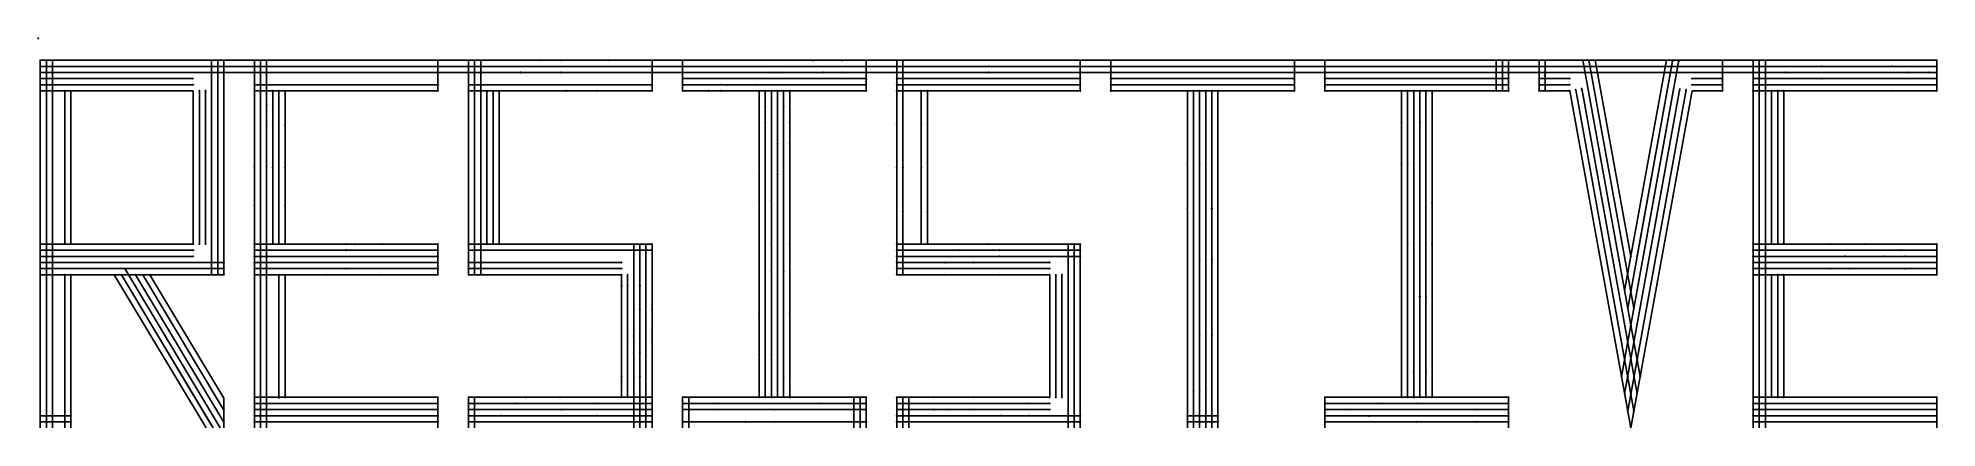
# Model space of a CAD drawing. Header units: inches. Extents: x 33 to 601, y 55 to 776.
# Drawn here: x 539.3 to 601.4, y 763.6 to 776.3 of the extents above.
import ezdxf

# ---------------------------------------------------------------- set-up
doc = ezdxf.new("R2010")
doc.units = ezdxf.units.IN
doc.header["$MEASUREMENT"] = 0
doc.layers.add('knots', color=255, linetype='Continuous', lineweight=30)
doc.layers.add('lettering', color=250, linetype='Continuous')

msp = doc.modelspace()

# ---------------------------------------------------------------- linework, layer by layer
at = {"layer": 'knots', "lineweight": 25}
for centre, radius in [((539.345, 776.295), 0.01), ((539.345, 776.295), 0.005), ((539.411, 775.582), 0.01), ((539.411, 775.582), 0.005), ((539.611, 775.572), 0.01), ((539.611, 775.572), 0.005), ((539.811, 775.582), 0.01), ((539.811, 775.582), 0.005), ((545.021, 775.582), 0.01), ((545.021, 775.582), 0.005), ((545.211, 775.582), 0.01), ((545.211, 775.582), 0.005), ((545.411, 775.582), 0.01), ((545.411, 775.582), 0.005), ((546.411, 775.582), 0.01), ((546.411, 775.582), 0.005), ((546.611, 775.582), 0.01), ((546.611, 775.582), 0.005), ((546.811, 775.582), 0.01), ((546.811, 775.582), 0.005), ((552.411, 775.582), 0.01), ((552.411, 775.582), 0.005), ((553.411, 775.582), 0.01), ((553.411, 775.582), 0.005), ((553.611, 775.582), 0.01), ((553.611, 775.582), 0.005), ((553.811, 775.582), 0.01), ((553.811, 775.582), 0.005), ((555.74, 775.582), 0.01), ((555.74, 775.582), 0.005), ((556.421, 775.582), 0.01), ((556.421, 775.582), 0.005), ((558.005, 775.582), 0.01), ((558.005, 775.582), 0.005), ((559.411, 775.582), 0.01), ((559.411, 775.582), 0.005), ((560.411, 775.582), 0.01), ((560.411, 775.582), 0.005), ((564.661, 775.572), 0.01), ((564.661, 775.572), 0.005), ((565.63, 775.572), 0.01), ((565.63, 775.572), 0.005), ((566.411, 775.582), 0.01), ((566.411, 775.582), 0.005), ((567.411, 775.582), 0.01), ((567.411, 775.582), 0.005), ((567.611, 775.582), 0.01), ((567.611, 775.582), 0.005), ((573.411, 775.582), 0.01), ((573.411, 775.582), 0.005), ((574.411, 775.582), 0.01), ((574.411, 775.582), 0.005), ((580.411, 775.582), 0.01), ((580.411, 775.582), 0.005), ((581.411, 775.582), 0.01), ((581.411, 775.582), 0.005), ((587.011, 775.582), 0.01), ((587.011, 775.582), 0.005), ((587.211, 775.582), 0.01), ((587.211, 775.582), 0.005), ((587.411, 775.582), 0.01), ((587.411, 775.582), 0.005), ((588.411, 775.582), 0.01), ((588.411, 775.582), 0.005), ((588.421, 775.582), 0.01), ((588.421, 775.582), 0.005), ((588.611, 775.582), 0.01), ((588.611, 775.582), 0.005), ((589.839, 775.582), 0.01), ((589.839, 775.582), 0.005), ((590.044, 775.572), 0.01), ((590.044, 775.572), 0.005), ((590.249, 775.562), 0.01), ((590.249, 775.562), 0.005), ((592.576, 775.582), 0.01), ((592.576, 775.582), 0.005), ((592.773, 775.546), 0.01), ((592.773, 775.546), 0.005), ((592.975, 775.541), 0.01), ((592.975, 775.541), 0.005), ((594.411, 775.582), 0.01), ((594.411, 775.582), 0.005), ((595.411, 775.582), 0.01), ((595.411, 775.582), 0.005), ((595.611, 775.582), 0.01), ((595.611, 775.582), 0.005), ((595.811, 775.582), 0.01), ((595.811, 775.582), 0.005), ((601.411, 775.582), 0.01), ((601.411, 775.582), 0.005), ((539.411, 775.382), 0.01), ((539.411, 775.182), 0.01), ((539.411, 774.982), 0.01), ((539.411, 775.382), 0.005), ((539.411, 775.182), 0.005), ((539.411, 774.982), 0.005), ((539.611, 775.382), 0.01), ((539.611, 775.182), 0.01), ((539.611, 774.982), 0.01), ((539.611, 775.382), 0.005), ((539.611, 775.182), 0.005), ((539.611, 774.982), 0.005), ((539.811, 775.382), 0.01), ((539.811, 775.182), 0.01), ((539.811, 774.982), 0.01), ((539.811, 775.382), 0.005), ((539.811, 775.182), 0.005), ((539.811, 774.982), 0.005), ((544.401, 774.982), 0.01), ((544.401, 774.982), 0.005), ((545.011, 775.382), 0.01), ((545.011, 775.182), 0.01), ((545.011, 775.382), 0.005), ((545.011, 775.182), 0.005), ((545.211, 775.182), 0.01), ((545.211, 775.182), 0.005), ((545.221, 775.382), 0.01), ((545.221, 775.382), 0.005), ((545.411, 775.382), 0.01), ((545.411, 775.182), 0.01), ((545.411, 775.382), 0.005), ((545.411, 775.182), 0.005), ((546.411, 775.382), 0.01), ((546.411, 775.182), 0.01), ((546.411, 775.382), 0.005), ((546.411, 775.182), 0.005), ((546.611, 775.382), 0.01), ((546.611, 775.192), 0.01), ((546.611, 775.382), 0.005), ((546.611, 775.192), 0.005), ((546.811, 775.382), 0.01), ((546.811, 775.182), 0.01), ((546.811, 775.382), 0.005), ((546.811, 775.182), 0.005), ((552.411, 775.382), 0.01), ((552.411, 775.182), 0.01), ((552.411, 775.382), 0.005), ((552.411, 775.182), 0.005), ((553.411, 775.382), 0.01), ((553.411, 775.382), 0.005), ((553.421, 775.182), 0.01), ((553.421, 775.182), 0.005), ((553.611, 775.382), 0.01), ((553.611, 775.182), 0.01), ((553.611, 775.382), 0.005), ((553.611, 775.182), 0.005), ((553.811, 775.382), 0.01), ((553.811, 775.182), 0.01), ((553.811, 775.382), 0.005), ((553.811, 775.182), 0.005), ((555.109, 775.182), 0.01), ((555.109, 775.182), 0.005), ((556.411, 775.182), 0.01), ((556.411, 775.182), 0.005), ((559.411, 775.382), 0.01), ((559.411, 775.182), 0.01), ((559.411, 775.382), 0.005), ((559.411, 775.182), 0.005), ((560.411, 775.382), 0.01), ((560.411, 775.182), 0.01), ((560.411, 774.982), 0.01), ((560.411, 775.382), 0.005), ((560.411, 775.182), 0.005), ((560.411, 774.982), 0.005), ((563.465, 775.182), 0.01), ((563.465, 775.182), 0.005), ((565.02, 775.182), 0.01), ((565.02, 775.182), 0.005), ((565.63, 775.182), 0.01), ((565.63, 775.182), 0.005), ((566.411, 775.382), 0.01), ((566.411, 775.182), 0.01), ((566.411, 774.982), 0.01), ((566.411, 775.382), 0.005), ((566.411, 775.182), 0.005), ((566.411, 774.982), 0.005), ((567.411, 775.382), 0.01), ((567.411, 775.182), 0.01), ((567.411, 774.982), 0.01), ((567.411, 775.382), 0.005), ((567.411, 775.182), 0.005), ((567.411, 774.982), 0.005), ((567.611, 775.382), 0.01), ((567.611, 775.182), 0.01), ((567.611, 774.977), 0.01), ((567.611, 775.382), 0.005), ((567.611, 775.182), 0.005), ((567.611, 774.977), 0.005), ((570.411, 775.382), 0.01), ((570.411, 775.382), 0.01), ((570.411, 775.382), 0.01), ((570.411, 775.182), 0.01), ((570.411, 775.182), 0.01), ((570.411, 775.182), 0.01), ((570.411, 775.182), 0.01), ((570.411, 775.382), 0.005), ((570.411, 775.382), 0.005), ((570.411, 775.382), 0.005), ((570.411, 775.182), 0.005), ((570.411, 775.182), 0.005), ((570.411, 775.182), 0.005), ((570.411, 775.182), 0.005), ((573.411, 775.382), 0.01), ((573.411, 775.182), 0.01), ((573.411, 774.982), 0.01), ((573.411, 775.382), 0.005), ((573.411, 775.182), 0.005), ((573.411, 774.982), 0.005), ((574.411, 775.382), 0.01), ((574.411, 775.182), 0.01), ((574.411, 774.982), 0.01), ((574.411, 775.382), 0.005), ((574.411, 775.182), 0.005), ((574.411, 774.982), 0.005), ((580.401, 775.182), 0.01), ((580.401, 775.182), 0.005), ((580.411, 775.382), 0.01), ((580.411, 774.982), 0.01), ((580.411, 775.382), 0.005), ((580.411, 774.982), 0.005), ((581.401, 774.982), 0.01), ((581.401, 774.982), 0.005), ((581.411, 775.382), 0.01), ((581.411, 775.182), 0.01), ((581.411, 775.382), 0.005), ((581.411, 775.182), 0.005), ((587.011, 775.382), 0.01), ((587.011, 775.182), 0.01), ((587.011, 774.982), 0.01), ((587.011, 775.382), 0.005), ((587.011, 775.182), 0.005), ((587.011, 774.982), 0.005), ((587.021, 775.182), 0.01), ((587.021, 774.982), 0.01), ((587.021, 775.182), 0.005), ((587.021, 774.982), 0.005), ((587.211, 775.382), 0.01), ((587.211, 775.182), 0.01), ((587.211, 774.982), 0.01), ((587.211, 775.382), 0.005), ((587.211, 775.182), 0.005), ((587.211, 774.982), 0.005), ((587.411, 775.382), 0.01), ((587.411, 775.182), 0.01), ((587.411, 774.982), 0.01), ((587.411, 775.382), 0.005), ((587.411, 775.182), 0.005), ((587.411, 774.982), 0.005), ((588.411, 775.382), 0.01), ((588.411, 775.182), 0.01), ((588.411, 774.982), 0.01), ((588.411, 775.382), 0.005), ((588.411, 775.182), 0.005), ((588.411, 774.982), 0.005), ((588.591, 775.082), 0.01), ((588.591, 775.082), 0.005), ((588.601, 775.182), 0.01), ((588.601, 775.182), 0.005), ((588.611, 775.382), 0.01), ((588.611, 774.982), 0.01), ((588.611, 775.382), 0.005), ((588.611, 774.982), 0.005), ((589.411, 774.982), 0.01), ((589.411, 774.982), 0.005), ((589.875, 775.382), 0.01), ((589.875, 775.382), 0.005), ((589.911, 775.182), 0.01), ((589.911, 775.182), 0.005), ((590.078, 775.382), 0.01), ((590.078, 775.382), 0.005), ((590.115, 775.182), 0.01), ((590.115, 775.182), 0.005), ((590.282, 775.382), 0.01), ((590.282, 775.382), 0.005), ((590.318, 775.172), 0.01), ((590.318, 775.172), 0.005), ((593.411, 774.982), 0.01), ((593.411, 774.982), 0.005), ((594.401, 775.382), 0.01), ((594.401, 775.382), 0.005), ((594.411, 775.182), 0.01), ((594.411, 774.982), 0.01), ((594.411, 775.182), 0.005), ((594.411, 774.982), 0.005), ((595.411, 775.382), 0.01), ((595.411, 775.182), 0.01), ((595.411, 775.382), 0.005), ((595.411, 775.182), 0.005), ((595.421, 774.982), 0.01), ((595.421, 774.982), 0.005), ((595.611, 775.382), 0.01), ((595.611, 775.182), 0.01), ((595.611, 774.982), 0.01), ((595.611, 775.382), 0.005), ((595.611, 775.182), 0.005), ((595.611, 774.982), 0.005), ((595.811, 775.382), 0.01), ((595.811, 775.182), 0.01), ((595.811, 774.982), 0.01), ((595.811, 775.382), 0.005), ((595.811, 775.182), 0.005), ((595.811, 774.982), 0.005), ((596.479, 775.182), 0.01), ((596.479, 775.182), 0.005), ((597.642, 775.382), 0.01), ((597.642, 774.982), 0.01), ((597.642, 775.382), 0.005), ((597.642, 774.982), 0.005), ((599.95, 775.382), 0.01), ((599.95, 775.382), 0.005), ((600.484, 775.182), 0.01), ((600.484, 775.182), 0.005), ((601.133, 775.182), 0.01), ((601.133, 775.182), 0.005), ((601.411, 775.382), 0.01), ((601.411, 775.182), 0.01), ((601.411, 774.982), 0.01), ((601.411, 775.382), 0.005), ((601.411, 775.182), 0.005), ((601.411, 774.982), 0.005), ((539.411, 774.782), 0.01), ((539.411, 774.582), 0.01), ((539.411, 774.782), 0.005), ((539.411, 774.582), 0.005), ((539.611, 774.782), 0.01), ((539.611, 774.582), 0.01), ((539.611, 774.782), 0.005), ((539.611, 774.582), 0.005), ((539.811, 774.782), 0.01), ((539.811, 774.782), 0.005), ((539.821, 774.582), 0.01), ((539.821, 774.582), 0.005), ((540.211, 774.582), 0.01), ((540.211, 774.582), 0.005), ((540.411, 774.572), 0.01), ((540.411, 774.572), 0.005), ((544.411, 774.782), 0.01), ((544.411, 774.782), 0.005), ((544.611, 774.582), 0.01), ((544.611, 774.582), 0.005), ((544.811, 774.582), 0.01), ((544.811, 774.572), 0.01), ((544.811, 774.582), 0.005), ((544.811, 774.572), 0.005), ((546.406, 774.782), 0.01), ((546.406, 774.782), 0.005), ((546.411, 774.582), 0.01), ((546.411, 774.582), 0.005), ((546.611, 774.773), 0.01), ((546.611, 774.582), 0.01), ((546.611, 774.773), 0.005), ((546.611, 774.582), 0.005), ((546.811, 774.782), 0.01), ((546.811, 774.582), 0.01), ((546.811, 774.782), 0.005), ((546.811, 774.582), 0.005), ((547.011, 774.582), 0.01), ((547.011, 774.582), 0.005), ((547.211, 774.582), 0.01), ((547.211, 774.582), 0.005), ((547.411, 774.582), 0.01), ((547.411, 774.582), 0.005), ((552.411, 774.582), 0.01), ((552.411, 774.582), 0.005), ((552.421, 774.782), 0.01), ((552.421, 774.782), 0.005), ((553.411, 774.582), 0.01), ((553.416, 774.782), 0.01), ((553.411, 774.582), 0.005), ((553.416, 774.782), 0.005), ((553.611, 774.782), 0.01), ((553.611, 774.582), 0.01), ((553.611, 774.782), 0.005), ((553.611, 774.582), 0.005), ((553.801, 774.782), 0.01), ((553.801, 774.782), 0.005), ((553.811, 774.582), 0.01), ((553.811, 774.582), 0.005), ((554.011, 774.582), 0.01), ((554.011, 774.582), 0.005), ((554.211, 774.582), 0.01), ((554.211, 774.582), 0.005), ((554.411, 774.582), 0.01), ((554.411, 774.582), 0.005), ((556.603, 774.582), 0.01), ((556.603, 774.582), 0.005), ((557.62, 774.582), 0.01), ((557.62, 774.582), 0.005), ((559.411, 774.782), 0.01), ((559.411, 774.582), 0.01), ((559.411, 774.782), 0.005), ((559.411, 774.582), 0.005), ((560.411, 774.782), 0.01), ((560.411, 774.582), 0.01), ((560.411, 774.782), 0.005), ((560.411, 774.582), 0.005), ((561.256, 774.582), 0.01), ((561.256, 774.582), 0.005), ((561.661, 774.782), 0.01), ((561.661, 774.582), 0.01), ((561.661, 774.782), 0.005), ((561.661, 774.582), 0.005), ((562.79, 774.782), 0.01), ((562.79, 774.782), 0.005), ((562.911, 774.582), 0.01), ((562.911, 774.582), 0.01), ((562.911, 774.582), 0.01), ((562.911, 774.582), 0.005), ((562.911, 774.582), 0.005), ((562.911, 774.582), 0.005), ((563.111, 774.582), 0.01), ((563.111, 774.582), 0.005), ((563.311, 774.582), 0.01), ((563.311, 774.582), 0.005), ((563.511, 774.582), 0.01), ((563.511, 774.582), 0.005), ((563.711, 774.572), 0.01), ((563.711, 774.572), 0.005), ((563.911, 774.582), 0.01), ((563.911, 774.582), 0.005), ((566.411, 774.782), 0.01), ((566.411, 774.582), 0.01), ((566.411, 774.782), 0.005), ((566.411, 774.582), 0.005), ((567.411, 774.782), 0.01), ((567.411, 774.582), 0.01), ((567.411, 774.782), 0.005), ((567.411, 774.582), 0.005), ((567.611, 774.782), 0.01), ((567.611, 774.582), 0.01), ((567.611, 774.782), 0.005), ((567.611, 774.582), 0.005), ((568.211, 774.582), 0.01), ((568.211, 774.582), 0.005), ((568.411, 774.582), 0.01), ((568.411, 774.582), 0.005), ((573.411, 774.782), 0.01), ((573.411, 774.582), 0.01), ((573.411, 774.782), 0.005), ((573.411, 774.582), 0.005), ((574.411, 774.782), 0.01), ((574.411, 774.582), 0.01), ((574.411, 774.782), 0.005), ((574.411, 774.582), 0.005), ((576.911, 774.572), 0.01), ((576.911, 774.572), 0.005), ((577.111, 774.582), 0.01), ((577.111, 774.582), 0.005), ((577.311, 774.582), 0.01), ((577.311, 774.582), 0.005), ((577.511, 774.582), 0.01), ((577.511, 774.582), 0.005), ((577.711, 774.582), 0.01), ((577.711, 774.582), 0.005), ((577.911, 774.582), 0.01), ((577.911, 774.582), 0.005), ((580.411, 774.782), 0.01), ((580.411, 774.582), 0.01), ((580.411, 774.782), 0.005), ((580.411, 774.582), 0.005), ((581.411, 774.782), 0.01), ((581.411, 774.582), 0.01), ((581.411, 774.782), 0.005), ((581.411, 774.582), 0.005), ((583.911, 774.582), 0.01), ((583.911, 774.582), 0.005), ((584.111, 774.582), 0.01), ((584.111, 774.582), 0.005), ((584.311, 774.582), 0.01), ((584.311, 774.582), 0.005), ((584.511, 774.582), 0.01), ((584.511, 774.582), 0.005), ((584.711, 774.582), 0.01), ((584.711, 774.582), 0.005), ((584.911, 774.582), 0.01), ((584.911, 774.582), 0.005), ((587.011, 774.782), 0.01), ((587.011, 774.582), 0.01), ((587.011, 774.782), 0.005), ((587.011, 774.582), 0.005), ((587.211, 774.782), 0.01), ((587.211, 774.782), 0.005), ((587.411, 774.782), 0.01), ((587.411, 774.582), 0.01), ((587.411, 774.782), 0.005), ((587.411, 774.582), 0.005), ((588.411, 774.782), 0.01), ((588.411, 774.582), 0.01), ((588.411, 774.782), 0.005), ((588.411, 774.582), 0.005), ((588.601, 774.782), 0.01), ((588.601, 774.782), 0.005), ((588.611, 774.582), 0.01), ((588.611, 774.582), 0.005), ((589.411, 774.782), 0.01), ((589.411, 774.582), 0.01), ((589.411, 774.782), 0.005), ((589.411, 774.582), 0.005), ((589.607, 774.618), 0.01), ((589.607, 774.618), 0.005), ((589.804, 774.654), 0.01), ((589.804, 774.654), 0.005), ((589.812, 774.608), 0.01), ((589.812, 774.608), 0.005), ((593.009, 774.608), 0.01), ((593.009, 774.608), 0.005), ((593.214, 774.618), 0.01), ((593.214, 774.618), 0.005), ((593.411, 774.782), 0.01), ((593.411, 774.782), 0.005), ((594.411, 774.782), 0.01), ((594.411, 774.582), 0.01), ((594.411, 774.782), 0.005), ((594.411, 774.582), 0.005), ((595.411, 774.782), 0.01), ((595.411, 774.582), 0.01), ((595.411, 774.782), 0.005), ((595.411, 774.582), 0.005), ((595.611, 774.782), 0.01), ((595.611, 774.582), 0.01), ((595.611, 774.782), 0.005), ((595.611, 774.582), 0.005), ((595.801, 774.782), 0.01), ((595.801, 774.782), 0.005), ((595.811, 774.582), 0.01), ((595.811, 774.582), 0.005), ((596.011, 774.582), 0.01), ((596.011, 774.582), 0.005), ((596.211, 774.582), 0.01), ((596.211, 774.582), 0.005), ((596.411, 774.582), 0.01), ((596.411, 774.582), 0.005), ((599.95, 774.582), 0.01), ((599.95, 774.582), 0.005), ((601.411, 774.782), 0.01), ((601.411, 774.582), 0.01), ((601.411, 774.782), 0.005), ((601.411, 774.582), 0.005), ((546.811, 774.139), 0.01), ((546.811, 774.139), 0.005), ((563.111, 774.068), 0.01), ((563.111, 774.068), 0.005), ((563.711, 774.068), 0.01), ((563.711, 774.068), 0.005), ((546.811, 773.457), 0.01), ((546.811, 773.457), 0.005), ((547.411, 773.457), 0.01), ((547.411, 773.457), 0.005), ((563.111, 773.557), 0.01), ((563.111, 773.557), 0.005), ((563.911, 773.557), 0.01), ((563.911, 773.557), 0.005), ((567.411, 773.512), 0.01), ((567.411, 773.512), 0.005), ((568.211, 773.512), 0.01), ((568.211, 773.512), 0.005), ((583.911, 773.557), 0.01), ((583.911, 773.557), 0.005), ((584.511, 773.557), 0.01), ((584.511, 773.557), 0.005), ((563.511, 772.872), 0.01), ((563.511, 772.872), 0.005), ((563.911, 772.872), 0.01), ((563.911, 772.872), 0.005), ((546.411, 772.072), 0.01), ((546.411, 772.072), 0.005), ((547.011, 772.082), 0.01), ((547.011, 772.082), 0.005), ((547.411, 772.082), 0.01), ((547.411, 772.082), 0.005), ((562.911, 771.861), 0.01), ((562.911, 771.861), 0.005), ((563.511, 771.861), 0.01), ((563.511, 771.861), 0.005), ((567.411, 772.072), 0.01), ((567.411, 772.072), 0.005), ((567.611, 772.082), 0.01), ((567.611, 772.082), 0.005), ((568.211, 772.082), 0.01), ((568.211, 772.082), 0.005), ((576.911, 772.177), 0.01), ((576.911, 772.177), 0.005), ((577.311, 772.177), 0.01), ((577.311, 772.177), 0.005), ((583.911, 772.205), 0.01), ((583.911, 772.205), 0.005), ((584.111, 772.205), 0.01), ((584.111, 772.205), 0.005), ((546.411, 770.84), 0.01), ((546.411, 770.84), 0.005), ((547.411, 770.84), 0.01), ((547.411, 770.84), 0.005), ((562.911, 770.991), 0.01), ((562.911, 770.991), 0.005), ((563.311, 770.991), 0.01), ((563.311, 770.991), 0.005), ((567.611, 770.637), 0.01), ((567.611, 770.637), 0.005), ((568.211, 770.637), 0.01), ((568.211, 770.637), 0.005), ((568.411, 770.637), 0.01), ((568.411, 770.637), 0.005), ((576.911, 770.742), 0.01), ((576.911, 770.742), 0.005), ((577.711, 770.742), 0.01), ((577.711, 770.742), 0.005), ((584.911, 770.928), 0.01), ((584.911, 770.928), 0.005), ((539.411, 769.582), 0.01), ((539.411, 769.382), 0.01), ((539.411, 769.582), 0.005), ((539.411, 769.382), 0.005), ((539.611, 769.582), 0.01), ((539.611, 769.382), 0.01), ((539.611, 769.582), 0.005), ((539.611, 769.382), 0.005), ((539.811, 769.582), 0.01), ((539.811, 769.382), 0.01), ((539.811, 769.582), 0.005), ((539.811, 769.382), 0.005), ((540.211, 769.582), 0.01), ((540.211, 769.582), 0.005), ((540.411, 769.582), 0.01), ((540.411, 769.582), 0.005), ((544.411, 769.582), 0.01), ((544.411, 769.382), 0.01), ((544.411, 769.582), 0.005), ((544.411, 769.382), 0.005), ((544.611, 769.582), 0.01), ((544.611, 769.582), 0.005), ((544.811, 769.582), 0.01), ((544.811, 769.582), 0.005), ((546.411, 769.582), 0.01), ((546.411, 769.382), 0.01), ((546.411, 769.582), 0.005), ((546.411, 769.382), 0.005), ((546.611, 769.582), 0.01), ((546.611, 769.382), 0.01), ((546.611, 769.582), 0.005), ((546.611, 769.382), 0.005), ((546.811, 769.582), 0.01), ((546.811, 769.382), 0.01), ((546.811, 769.582), 0.005), ((546.811, 769.382), 0.005), ((547.011, 769.582), 0.01), ((547.011, 769.582), 0.005), ((547.211, 769.582), 0.01), ((547.211, 769.582), 0.005), ((547.411, 769.582), 0.01), ((547.411, 769.582), 0.01), ((547.411, 769.582), 0.005), ((547.411, 769.582), 0.005), ((549.411, 769.582), 0.01), ((549.411, 769.382), 0.01), ((549.411, 769.582), 0.005), ((549.411, 769.382), 0.005), ((549.697, 769.572), 0.01), ((549.697, 769.572), 0.005), ((550.597, 769.582), 0.01), ((550.597, 769.582), 0.005), ((552.411, 769.582), 0.01), ((552.411, 769.382), 0.01), ((552.411, 769.582), 0.005), ((552.411, 769.382), 0.005), ((553.411, 769.582), 0.01), ((553.411, 769.582), 0.005), ((553.421, 769.382), 0.01), ((553.421, 769.382), 0.005), ((553.611, 769.582), 0.01), ((553.611, 769.382), 0.01), ((553.611, 769.582), 0.005), ((553.611, 769.382), 0.005), ((553.811, 769.582), 0.01), ((553.811, 769.382), 0.01), ((553.811, 769.582), 0.005), ((553.811, 769.382), 0.005), ((554.011, 769.582), 0.01), ((554.011, 769.582), 0.005), ((554.211, 769.582), 0.01), ((554.211, 769.582), 0.005), ((554.411, 769.582), 0.01), ((554.411, 769.582), 0.005), ((558.811, 769.582), 0.01), ((558.811, 769.382), 0.01), ((558.811, 769.582), 0.005), ((558.811, 769.382), 0.005), ((559.011, 769.562), 0.01), ((559.011, 769.382), 0.01), ((559.011, 769.562), 0.005), ((559.011, 769.382), 0.005), ((559.211, 769.572), 0.01), ((559.211, 769.382), 0.01), ((559.211, 769.572), 0.005), ((559.211, 769.382), 0.005), ((559.411, 769.582), 0.01), ((559.411, 769.382), 0.01), ((559.411, 769.582), 0.005), ((559.411, 769.382), 0.005), ((563.311, 769.582), 0.01), ((563.311, 769.582), 0.005), ((563.911, 769.582), 0.01), ((563.911, 769.572), 0.01), ((563.911, 769.582), 0.005), ((563.911, 769.572), 0.005), ((567.411, 769.582), 0.01), ((567.411, 769.377), 0.01), ((567.411, 769.582), 0.005), ((567.411, 769.377), 0.005), ((567.611, 769.592), 0.01), ((567.611, 769.382), 0.01), ((567.611, 769.592), 0.005), ((567.611, 769.382), 0.005), ((568.211, 769.587), 0.01), ((568.211, 769.587), 0.005), ((568.411, 769.582), 0.01), ((568.411, 769.582), 0.005), ((568.421, 769.582), 0.01), ((568.421, 769.582), 0.005), ((569.437, 769.382), 0.01), ((569.437, 769.382), 0.005), ((570.411, 769.582), 0.01), ((570.411, 769.582), 0.005), ((570.778, 769.382), 0.01), ((570.778, 769.382), 0.005), ((573.011, 769.582), 0.01), ((573.011, 769.582), 0.005), ((573.211, 769.582), 0.01), ((573.211, 769.582), 0.005), ((573.411, 769.582), 0.01), ((573.411, 769.382), 0.01), ((573.411, 769.582), 0.005), ((573.411, 769.382), 0.005), ((584.111, 769.577), 0.01), ((584.111, 769.577), 0.005), ((584.911, 769.582), 0.01), ((584.911, 769.582), 0.005), ((595.411, 769.582), 0.01), ((595.411, 769.382), 0.01), ((595.411, 769.582), 0.005), ((595.411, 769.382), 0.005), ((595.611, 769.572), 0.01), ((595.611, 769.382), 0.01), ((595.611, 769.572), 0.005), ((595.611, 769.382), 0.005), ((595.811, 769.582), 0.01), ((595.811, 769.382), 0.01), ((595.811, 769.582), 0.005), ((595.811, 769.382), 0.005), ((596.011, 769.582), 0.01), ((596.011, 769.582), 0.005), ((596.211, 769.582), 0.01), ((596.211, 769.582), 0.005), ((596.411, 769.582), 0.01), ((596.411, 769.582), 0.005), ((597.937, 769.582), 0.01), ((597.937, 769.582), 0.005), ((599.063, 769.582), 0.01), ((599.063, 769.582), 0.005), ((600.243, 769.382), 0.01), ((600.243, 769.382), 0.005), ((601.411, 769.582), 0.01), ((601.411, 769.382), 0.01), ((601.411, 769.582), 0.005), ((601.411, 769.382), 0.005), ((539.411, 769.182), 0.01), ((539.411, 768.982), 0.01), ((539.411, 768.782), 0.01), ((539.411, 769.182), 0.005), ((539.411, 768.982), 0.005), ((539.411, 768.782), 0.005), ((539.611, 769.182), 0.01), ((539.611, 768.982), 0.01), ((539.611, 768.782), 0.01), ((539.611, 769.182), 0.005), ((539.611, 768.982), 0.005), ((539.611, 768.782), 0.005), ((539.811, 769.172), 0.01), ((539.811, 768.982), 0.01), ((539.811, 768.772), 0.01), ((539.811, 769.172), 0.005), ((539.811, 768.982), 0.005), ((539.811, 768.772), 0.005), ((542.174, 768.782), 0.01), ((542.174, 768.782), 0.005), ((544.411, 769.182), 0.01), ((544.411, 769.182), 0.005), ((545.011, 768.972), 0.01), ((545.011, 768.972), 0.005), ((545.211, 768.982), 0.01), ((545.211, 768.772), 0.01), ((545.211, 768.982), 0.005), ((545.211, 768.772), 0.005), ((545.411, 768.982), 0.01), ((545.411, 768.782), 0.01), ((545.411, 768.982), 0.005), ((545.411, 768.782), 0.005), ((546.411, 769.182), 0.01), ((546.411, 768.982), 0.01), ((546.411, 768.782), 0.01), ((546.411, 769.182), 0.005), ((546.411, 768.982), 0.005), ((546.411, 768.782), 0.005), ((546.611, 769.182), 0.01), ((546.611, 768.982), 0.01), ((546.611, 768.782), 0.01), ((546.611, 769.182), 0.005), ((546.611, 768.982), 0.005), ((546.611, 768.782), 0.005), ((546.811, 769.182), 0.01), ((546.811, 768.982), 0.01), ((546.811, 768.782), 0.01), ((546.811, 769.182), 0.005), ((546.811, 768.982), 0.005), ((546.811, 768.782), 0.005), ((549.411, 768.782), 0.01), ((549.411, 768.782), 0.01), ((549.411, 768.782), 0.005), ((549.411, 768.782), 0.005), ((552.411, 769.182), 0.01), ((552.411, 768.982), 0.01), ((552.411, 768.982), 0.01), ((552.411, 768.982), 0.01), ((552.411, 768.982), 0.01), ((552.411, 768.782), 0.01), ((552.411, 768.782), 0.01), ((552.411, 769.182), 0.005), ((552.411, 768.982), 0.005), ((552.411, 768.982), 0.005), ((552.411, 768.982), 0.005), ((552.411, 768.982), 0.005), ((552.411, 768.782), 0.005), ((552.411, 768.782), 0.005), ((553.411, 768.982), 0.01), ((553.411, 768.782), 0.01), ((553.411, 768.982), 0.005), ((553.411, 768.782), 0.005), ((553.611, 768.982), 0.01), ((553.611, 768.782), 0.01), ((553.611, 768.982), 0.005), ((553.611, 768.782), 0.005), ((553.801, 768.782), 0.01), ((553.801, 768.782), 0.005), ((553.811, 768.982), 0.01), ((553.811, 768.982), 0.005), ((558.411, 768.982), 0.01), ((558.411, 768.782), 0.01), ((558.411, 768.982), 0.005), ((558.411, 768.782), 0.005), ((563.311, 768.696), 0.01), ((563.311, 768.696), 0.005), ((563.711, 768.696), 0.01), ((563.711, 768.696), 0.005), ((567.411, 769.182), 0.01), ((567.411, 768.992), 0.01), ((567.411, 768.782), 0.01), ((567.411, 769.182), 0.005), ((567.411, 768.992), 0.005), ((567.411, 768.782), 0.005), ((567.611, 769.192), 0.01), ((567.611, 768.982), 0.01), ((567.611, 768.782), 0.01), ((567.611, 769.192), 0.005), ((567.611, 768.982), 0.005), ((567.611, 768.782), 0.005), ((568.993, 768.982), 0.01), ((568.993, 768.982), 0.005), ((569.911, 768.982), 0.01), ((569.911, 768.982), 0.005), ((570.768, 769.182), 0.01), ((570.768, 769.182), 0.005), ((572.411, 768.982), 0.01), ((572.411, 768.782), 0.01), ((572.411, 768.982), 0.005), ((572.411, 768.782), 0.005), ((573.411, 769.182), 0.01), ((573.411, 769.182), 0.005), ((577.311, 769.082), 0.01), ((577.311, 769.082), 0.005), ((577.711, 769.082), 0.01), ((577.711, 769.082), 0.01), ((577.711, 769.082), 0.005), ((577.711, 769.082), 0.005), ((591.309, 768.613), 0.01), ((591.411, 769.172), 0.01), ((591.411, 769.172), 0.005), ((595.411, 769.182), 0.01), ((595.411, 768.982), 0.01), ((595.411, 768.782), 0.01), ((595.411, 769.182), 0.005), ((595.411, 768.982), 0.005), ((595.411, 768.782), 0.005), ((595.611, 769.182), 0.01), ((595.611, 768.782), 0.01), ((595.611, 769.182), 0.005), ((595.611, 768.782), 0.005), ((595.621, 768.982), 0.01), ((595.621, 768.982), 0.005), ((595.801, 769.182), 0.01), ((595.801, 769.182), 0.005), ((595.811, 768.982), 0.01), ((595.811, 768.772), 0.01), ((595.811, 768.982), 0.005), ((595.811, 768.772), 0.005), ((597.937, 768.782), 0.01), ((597.937, 768.782), 0.005), ((598.411, 769.182), 0.01), ((598.411, 769.182), 0.01), ((598.411, 769.182), 0.005), ((598.411, 769.182), 0.005), ((598.549, 768.782), 0.01), ((598.549, 768.782), 0.005), ((599.693, 769.182), 0.01), ((599.693, 769.182), 0.005), ((600.368, 769.182), 0.01), ((600.368, 768.782), 0.01), ((600.368, 769.182), 0.005), ((600.368, 768.782), 0.005), ((601.411, 769.182), 0.01), ((601.411, 768.982), 0.01), ((601.411, 768.782), 0.01), ((601.411, 769.182), 0.005), ((601.411, 768.982), 0.005), ((601.411, 768.782), 0.005), ((539.411, 768.582), 0.01), ((539.411, 768.582), 0.005), ((539.611, 768.572), 0.01), ((539.611, 768.572), 0.005), ((539.811, 768.582), 0.01), ((539.811, 768.582), 0.005), ((540.211, 768.582), 0.01), ((540.211, 768.582), 0.005), ((540.411, 768.582), 0.01), ((540.411, 768.582), 0.005), ((541.828, 768.582), 0.01), ((541.828, 768.582), 0.005), ((542.061, 768.582), 0.01), ((542.061, 768.582), 0.005), ((542.527, 768.582), 0.01), ((542.527, 768.582), 0.005), ((542.76, 768.582), 0.01), ((542.76, 768.582), 0.01), ((542.76, 768.582), 0.01), ((542.76, 768.582), 0.005), ((542.76, 768.582), 0.005), ((542.76, 768.582), 0.005), ((542.994, 768.582), 0.01), ((542.994, 768.582), 0.01), ((542.994, 768.582), 0.01), ((542.994, 768.582), 0.005), ((542.994, 768.582), 0.005), ((542.994, 768.582), 0.005), ((545.011, 768.582), 0.01), ((545.011, 768.582), 0.005), ((545.211, 768.582), 0.01), ((545.211, 768.582), 0.005), ((545.411, 768.582), 0.01), ((545.411, 768.582), 0.005), ((546.411, 768.582), 0.01), ((546.411, 768.582), 0.005), ((546.611, 768.582), 0.01), ((546.611, 768.582), 0.005), ((546.821, 768.582), 0.01), ((546.821, 768.582), 0.005), ((547.211, 768.582), 0.01), ((547.211, 768.582), 0.005), ((547.411, 768.582), 0.01), ((547.411, 768.582), 0.005), ((548.769, 768.582), 0.01), ((548.769, 768.582), 0.005), ((550.511, 768.582), 0.01), ((550.511, 768.582), 0.005), ((552.411, 768.582), 0.01), ((552.411, 768.582), 0.005), ((553.411, 768.582), 0.01), ((553.411, 768.582), 0.005), ((553.611, 768.582), 0.01), ((553.611, 768.582), 0.005), ((553.811, 768.582), 0.01), ((553.811, 768.582), 0.005), ((558.411, 768.582), 0.01), ((558.411, 768.22), 0.01), ((558.411, 768.582), 0.005), ((558.411, 768.22), 0.005), ((558.611, 768.582), 0.01), ((558.611, 768.22), 0.01), ((558.611, 768.582), 0.005), ((558.611, 768.22), 0.005), ((559.011, 768.22), 0.01), ((559.011, 768.22), 0.005), ((567.411, 768.582), 0.01), ((567.411, 768.582), 0.005), ((567.611, 768.582), 0.01), ((567.611, 768.582), 0.005), ((568.993, 768.582), 0.01), ((568.993, 768.582), 0.005), ((570.768, 768.582), 0.01), ((570.768, 768.582), 0.005), ((572.411, 768.582), 0.01), ((572.411, 768.582), 0.005), ((572.611, 768.572), 0.01), ((572.611, 768.572), 0.005), ((572.811, 768.582), 0.01), ((572.811, 768.582), 0.005), ((591.207, 768.054), 0.01), ((591.207, 768.054), 0.005), ((591.309, 768.613), 0.005), ((591.411, 768.054), 0.01), ((591.411, 768.054), 0.005), ((595.411, 768.582), 0.01), ((595.411, 768.582), 0.005), ((595.611, 768.582), 0.01), ((595.611, 768.582), 0.005), ((595.811, 768.582), 0.01), ((595.811, 768.582), 0.005), ((596.011, 768.572), 0.01), ((596.011, 768.572), 0.005), ((596.211, 768.582), 0.01), ((596.211, 768.582), 0.005), ((596.411, 768.582), 0.01), ((596.411, 768.582), 0.005), ((601.411, 768.582), 0.01), ((601.411, 768.582), 0.005), ((559.011, 767.439), 0.01), ((559.011, 767.439), 0.005), ((559.411, 767.439), 0.01), ((559.411, 767.439), 0.005), ((584.511, 767.872), 0.01), ((584.511, 767.872), 0.005), ((584.711, 767.862), 0.01), ((584.711, 767.862), 0.005), ((591.309, 767.495), 0.01), ((591.309, 767.495), 0.005), ((591.512, 767.495), 0.01), ((591.512, 767.495), 0.005), ((562.911, 767.306), 0.01), ((562.911, 767.306), 0.005), ((563.911, 767.306), 0.01), ((563.911, 767.306), 0.005), ((591.409, 766.926), 0.01), ((591.409, 766.926), 0.005), ((558.611, 766.582), 0.01), ((558.611, 766.582), 0.005), ((558.811, 766.582), 0.01), ((558.811, 766.582), 0.005), ((559.411, 766.582), 0.01), ((559.411, 766.582), 0.005), ((577.311, 766.614), 0.01), ((577.311, 766.614), 0.005), ((577.711, 766.614), 0.01), ((577.711, 766.614), 0.005), ((591.309, 766.377), 0.01), ((591.309, 766.377), 0.005), ((591.512, 766.367), 0.01), ((591.512, 766.367), 0.005), ((558.811, 766.025), 0.01), ((558.811, 766.025), 0.005), ((559.011, 766.025), 0.01), ((559.011, 766.025), 0.005), ((562.911, 765.971), 0.01), ((562.911, 765.971), 0.005), ((563.311, 765.971), 0.01), ((563.311, 765.971), 0.005), ((591.207, 765.818), 0.01), ((591.207, 765.818), 0.005), ((591.411, 765.818), 0.01), ((591.411, 765.818), 0.005), ((591.612, 765.808), 0.01), ((591.612, 765.808), 0.005), ((558.411, 765.269), 0.01), ((558.411, 765.269), 0.005), ((559.011, 765.269), 0.01), ((559.011, 765.269), 0.005), ((563.711, 765.235), 0.01), ((563.711, 765.235), 0.005), ((584.311, 765.423), 0.01), ((584.311, 765.423), 0.005), ((584.711, 765.423), 0.01), ((584.711, 765.423), 0.005), ((591.106, 765.259), 0.01), ((591.106, 765.259), 0.005), ((591.311, 765.269), 0.01), ((591.311, 765.269), 0.005), ((591.512, 765.259), 0.01), ((591.512, 765.259), 0.005), ((591.716, 765.259), 0.01), ((591.716, 765.259), 0.005), ((545.405, 764.562), 0.01), ((545.405, 764.562), 0.005), ((546.411, 764.572), 0.01), ((546.411, 764.382), 0.01), ((546.411, 764.572), 0.005), ((546.411, 764.382), 0.005), ((546.611, 764.582), 0.01), ((546.611, 764.382), 0.01), ((546.611, 764.582), 0.005), ((546.611, 764.382), 0.005), ((546.811, 764.582), 0.01), ((546.811, 764.382), 0.01), ((546.811, 764.582), 0.005), ((546.811, 764.382), 0.005), ((547.211, 764.562), 0.01), ((547.211, 764.562), 0.005), ((547.411, 764.582), 0.01), ((547.411, 764.582), 0.005), ((552.401, 764.382), 0.01), ((552.401, 764.382), 0.005), ((552.411, 764.582), 0.01), ((552.411, 764.582), 0.005), ((553.411, 764.582), 0.01), ((553.411, 764.382), 0.01), ((553.411, 764.582), 0.005), ((553.411, 764.382), 0.005), ((553.611, 764.582), 0.01), ((553.611, 764.382), 0.01), ((553.611, 764.582), 0.005), ((553.611, 764.382), 0.005), ((554.945, 764.382), 0.01), ((554.945, 764.382), 0.005), ((555.28, 764.582), 0.01), ((555.28, 764.582), 0.005), ((556.401, 764.582), 0.01), ((556.401, 764.582), 0.005), ((557.601, 764.382), 0.01), ((557.601, 764.382), 0.005), ((558.411, 764.582), 0.01), ((558.411, 764.582), 0.005), ((558.611, 764.582), 0.01), ((558.611, 764.582), 0.005), ((558.821, 764.582), 0.01), ((558.821, 764.582), 0.005), ((559.011, 764.582), 0.01), ((559.011, 764.582), 0.005), ((559.211, 764.582), 0.01), ((559.211, 764.582), 0.005), ((559.411, 764.582), 0.01), ((559.411, 764.582), 0.005), ((560.411, 764.582), 0.01), ((560.411, 764.382), 0.01), ((560.411, 764.582), 0.005), ((560.411, 764.382), 0.005), ((561.458, 764.382), 0.01), ((561.458, 764.382), 0.005), ((562.911, 764.582), 0.01), ((562.911, 764.582), 0.005), ((563.111, 764.582), 0.01), ((563.111, 764.582), 0.005), ((563.311, 764.582), 0.01), ((563.311, 764.582), 0.005), ((563.511, 764.592), 0.01), ((563.511, 764.592), 0.005), ((563.711, 764.602), 0.01), ((563.711, 764.602), 0.005), ((563.911, 764.582), 0.01), ((563.911, 764.582), 0.005), ((564.87, 764.382), 0.01), ((564.87, 764.382), 0.005), ((566.011, 764.582), 0.01), ((566.011, 764.582), 0.005), ((566.211, 764.582), 0.01), ((566.211, 764.582), 0.005), ((566.401, 764.382), 0.01), ((566.401, 764.382), 0.005), ((566.411, 764.582), 0.01), ((566.411, 764.582), 0.005), ((567.411, 764.582), 0.01), ((567.411, 764.582), 0.005), ((567.431, 764.382), 0.01), ((567.431, 764.382), 0.005), ((567.611, 764.582), 0.01), ((567.611, 764.382), 0.01), ((567.611, 764.582), 0.005), ((567.611, 764.382), 0.005), ((567.811, 764.572), 0.01), ((567.811, 764.382), 0.01), ((567.811, 764.572), 0.005), ((567.811, 764.382), 0.005), ((568.623, 764.582), 0.01), ((568.623, 764.582), 0.005), ((569.921, 764.582), 0.01), ((569.921, 764.582), 0.005), ((571.734, 764.382), 0.01), ((571.734, 764.382), 0.005), ((572.411, 764.582), 0.01), ((572.411, 764.382), 0.01), ((572.411, 764.582), 0.005), ((572.411, 764.382), 0.005), ((572.611, 764.582), 0.01), ((572.611, 764.582), 0.005), ((572.811, 764.582), 0.01), ((572.811, 764.582), 0.005), ((577.111, 764.787), 0.01), ((577.111, 764.787), 0.005), ((577.311, 764.787), 0.01), ((577.311, 764.787), 0.005), ((581.411, 764.582), 0.01), ((581.411, 764.382), 0.01), ((581.411, 764.582), 0.005), ((581.411, 764.382), 0.005), ((583.169, 764.382), 0.01), ((583.169, 764.382), 0.005), ((583.911, 764.582), 0.01), ((583.911, 764.582), 0.005), ((584.111, 764.582), 0.01), ((584.111, 764.582), 0.005), ((584.311, 764.582), 0.01), ((584.311, 764.582), 0.005), ((584.411, 764.382), 0.01), ((584.411, 764.382), 0.005), ((584.511, 764.582), 0.01), ((584.511, 764.582), 0.005), ((584.711, 764.582), 0.01), ((584.711, 764.582), 0.005), ((584.911, 764.582), 0.01), ((584.911, 764.582), 0.005), ((587.411, 764.582), 0.01), ((587.411, 764.382), 0.01), ((587.411, 764.582), 0.005), ((587.411, 764.382), 0.005), ((591.207, 764.7), 0.01), ((591.207, 764.7), 0.005), ((591.412, 764.69), 0.01), ((591.412, 764.69), 0.005), ((591.614, 764.7), 0.01), ((591.614, 764.7), 0.005), ((595.411, 764.582), 0.01), ((595.411, 764.382), 0.01), ((595.411, 764.582), 0.005), ((595.411, 764.382), 0.005), ((595.611, 764.582), 0.01), ((595.611, 764.382), 0.01), ((595.611, 764.582), 0.005), ((595.611, 764.382), 0.005), ((595.811, 764.582), 0.01), ((595.811, 764.382), 0.01), ((595.811, 764.582), 0.005), ((595.811, 764.382), 0.005), ((596.011, 764.582), 0.01), ((596.011, 764.582), 0.005), ((596.211, 764.582), 0.01), ((596.211, 764.582), 0.005), ((596.411, 764.582), 0.01), ((596.411, 764.582), 0.005), ((601.411, 764.582), 0.01), ((601.411, 764.382), 0.01), ((601.411, 764.582), 0.005), ((601.411, 764.382), 0.005), ((539.411, 763.982), 0.01), ((539.411, 763.782), 0.01), ((539.411, 763.982), 0.005), ((539.411, 763.782), 0.005), ((539.611, 763.982), 0.01), ((539.611, 763.782), 0.01), ((539.611, 763.982), 0.005), ((539.611, 763.782), 0.005), ((539.811, 763.982), 0.01), ((539.811, 763.782), 0.01), ((539.811, 763.982), 0.005), ((539.811, 763.782), 0.005), ((540.201, 763.782), 0.01), ((540.201, 763.782), 0.005), ((540.211, 763.982), 0.01), ((540.211, 763.982), 0.005), ((540.411, 763.982), 0.01), ((540.411, 763.782), 0.01), ((540.411, 763.982), 0.005), ((540.411, 763.782), 0.005), ((545.411, 764.165), 0.01), ((545.411, 763.776), 0.01), ((545.411, 764.165), 0.005), ((545.411, 763.776), 0.005), ((546.411, 764.182), 0.01), ((546.411, 763.982), 0.01), ((546.411, 763.782), 0.01), ((546.411, 764.182), 0.005), ((546.411, 763.982), 0.005), ((546.411, 763.782), 0.005), ((546.601, 764.182), 0.01), ((546.601, 764.182), 0.005), ((546.611, 763.982), 0.01), ((546.611, 763.782), 0.01), ((546.611, 763.982), 0.005), ((546.611, 763.782), 0.005), ((546.811, 764.182), 0.01), ((546.811, 763.982), 0.01), ((546.811, 763.782), 0.01), ((546.811, 764.182), 0.005), ((546.811, 763.982), 0.005), ((546.811, 763.782), 0.005), ((552.411, 764.182), 0.01), ((552.411, 763.982), 0.01), ((552.411, 763.782), 0.01), ((552.411, 764.182), 0.005), ((552.411, 763.982), 0.005), ((552.411, 763.782), 0.005), ((553.411, 764.182), 0.01), ((553.411, 763.982), 0.01), ((553.411, 763.782), 0.01), ((553.411, 764.182), 0.005), ((553.411, 763.982), 0.005), ((553.411, 763.782), 0.005), ((553.611, 764.182), 0.01), ((553.611, 763.982), 0.01), ((553.611, 763.782), 0.01), ((553.611, 764.182), 0.005), ((553.611, 763.982), 0.005), ((553.611, 763.782), 0.005), ((554.473, 763.982), 0.01), ((554.473, 763.982), 0.005), ((556.411, 764.182), 0.01), ((556.411, 764.182), 0.005), ((557.601, 763.982), 0.01), ((557.601, 763.982), 0.005), ((558.811, 764.182), 0.01), ((558.811, 763.782), 0.01), ((558.811, 764.182), 0.005), ((558.811, 763.782), 0.005), ((559.011, 764.192), 0.01), ((559.011, 763.782), 0.01), ((559.011, 764.192), 0.005), ((559.011, 763.782), 0.005), ((559.211, 764.182), 0.01), ((559.211, 763.782), 0.01), ((559.211, 764.182), 0.005), ((559.211, 763.782), 0.005), ((559.411, 764.182), 0.01), ((559.411, 763.782), 0.01), ((559.411, 764.182), 0.005), ((559.411, 763.782), 0.005), ((560.411, 764.182), 0.01), ((560.411, 763.782), 0.01), ((560.411, 764.182), 0.005), ((560.411, 763.782), 0.005), ((560.611, 764.182), 0.01), ((560.611, 763.782), 0.01), ((560.611, 764.182), 0.005), ((560.611, 763.782), 0.005), ((561.458, 764.182), 0.01), ((561.458, 764.182), 0.005), ((562.466, 763.782), 0.01), ((562.466, 763.782), 0.005), ((563.411, 764.182), 0.01), ((563.411, 763.782), 0.01), ((563.411, 763.782), 0.01), ((563.411, 764.182), 0.005), ((563.411, 763.782), 0.005), ((563.411, 763.782), 0.005), ((566.011, 764.182), 0.01), ((566.011, 763.782), 0.01), ((566.011, 764.182), 0.005), ((566.011, 763.782), 0.005), ((566.211, 764.182), 0.01), ((566.211, 764.182), 0.005), ((566.221, 763.782), 0.01), ((566.221, 763.782), 0.005), ((566.391, 764.182), 0.01), ((566.391, 764.182), 0.005), ((566.411, 763.782), 0.01), ((566.411, 763.782), 0.005), ((567.411, 763.982), 0.01), ((567.411, 763.782), 0.01), ((567.411, 763.982), 0.005), ((567.411, 763.782), 0.005), ((567.421, 764.182), 0.01), ((567.421, 764.182), 0.005), ((567.611, 764.182), 0.01), ((567.611, 763.982), 0.01), ((567.611, 763.782), 0.01), ((567.611, 764.182), 0.005), ((567.611, 763.982), 0.005), ((567.611, 763.782), 0.005), ((567.811, 764.182), 0.01), ((567.811, 763.982), 0.01), ((567.811, 764.182), 0.005), ((567.811, 763.982), 0.005), ((568.623, 764.182), 0.01), ((568.623, 764.182), 0.005), ((569.117, 764.182), 0.01), ((569.117, 764.182), 0.005), ((569.911, 764.182), 0.01), ((569.911, 764.182), 0.005), ((570.819, 763.982), 0.01), ((570.819, 763.982), 0.005), ((571.734, 763.982), 0.01), ((571.734, 763.982), 0.005), ((572.411, 764.182), 0.01), ((572.411, 764.182), 0.005), ((573.011, 763.982), 0.01), ((573.011, 763.982), 0.005), ((573.211, 763.972), 0.01), ((573.211, 763.782), 0.01), ((573.211, 763.972), 0.005), ((573.211, 763.782), 0.005), ((573.411, 763.982), 0.01), ((573.411, 763.782), 0.01), ((573.411, 763.982), 0.005), ((573.411, 763.782), 0.005), ((576.911, 763.982), 0.01), ((576.911, 763.782), 0.01), ((576.911, 763.982), 0.005), ((576.911, 763.782), 0.005), ((577.111, 763.982), 0.01), ((577.111, 763.782), 0.01), ((577.111, 763.982), 0.005), ((577.111, 763.782), 0.005), ((577.311, 763.982), 0.01), ((577.311, 763.772), 0.01), ((577.311, 763.982), 0.005), ((577.311, 763.772), 0.005), ((577.511, 763.982), 0.01), ((577.511, 763.782), 0.01), ((577.511, 763.982), 0.005), ((577.511, 763.782), 0.005), ((577.711, 763.982), 0.01), ((577.711, 763.772), 0.01), ((577.711, 763.982), 0.005), ((577.711, 763.772), 0.005), ((577.911, 763.982), 0.01), ((577.911, 763.782), 0.01), ((577.911, 763.982), 0.005), ((577.911, 763.782), 0.005), ((581.411, 763.982), 0.01), ((581.411, 763.782), 0.01), ((581.411, 763.782), 0.01), ((581.411, 763.982), 0.005), ((581.411, 763.782), 0.005), ((581.411, 763.782), 0.005), ((581.421, 764.182), 0.01), ((581.421, 764.182), 0.005), ((582.217, 764.182), 0.01), ((582.217, 764.182), 0.005), ((582.86, 763.972), 0.01), ((582.86, 763.972), 0.005), ((584.411, 763.782), 0.01), ((584.411, 763.782), 0.005), ((586.359, 764.182), 0.01), ((586.359, 763.782), 0.01), ((586.359, 764.182), 0.005), ((586.359, 763.782), 0.005), ((587.411, 764.182), 0.01), ((587.411, 763.982), 0.01), ((587.411, 763.972), 0.01), ((587.411, 763.782), 0.01), ((587.411, 764.182), 0.005), ((587.411, 763.982), 0.005), ((587.411, 763.972), 0.005), ((587.411, 763.782), 0.005), ((591.309, 764.141), 0.01), ((591.309, 764.141), 0.005), ((591.51, 764.131), 0.01), ((591.51, 764.131), 0.005), ((595.411, 764.182), 0.01), ((595.411, 763.982), 0.01), ((595.411, 763.782), 0.01), ((595.411, 764.182), 0.005), ((595.411, 763.982), 0.005), ((595.411, 763.782), 0.005), ((595.611, 764.182), 0.01), ((595.611, 763.982), 0.01), ((595.611, 763.782), 0.01), ((595.611, 764.182), 0.005), ((595.611, 763.982), 0.005), ((595.611, 763.782), 0.005), ((595.811, 764.172), 0.01), ((595.811, 763.982), 0.01), ((595.811, 763.782), 0.01), ((595.811, 764.172), 0.005), ((595.811, 763.982), 0.005), ((595.811, 763.782), 0.005), ((601.411, 764.182), 0.01), ((601.411, 763.982), 0.01), ((601.411, 763.782), 0.01), ((601.411, 764.182), 0.005), ((601.411, 763.982), 0.005), ((601.411, 763.782), 0.005)]:
    msp.add_circle(centre, radius, dxfattribs=at)
at = {"layer": 'lettering', "lineweight": 25}
for p, q in [((539.411, 775.582), (601.411, 775.582)), ((539.411, 775.582), (539.411, 763.582)), ((539.611, 775.582), (539.611, 763.582)), ((539.811, 775.582), (539.811, 763.582)), ((545.011, 775.582), (545.011, 768.582)), ((545.211, 775.582), (545.211, 768.582)), ((545.411, 775.582), (545.411, 768.582)), ((546.411, 775.582), (546.411, 763.582)), ((546.611, 775.582), (546.611, 763.582)), ((546.811, 775.582), (546.811, 763.582)), ((552.411, 774.582), (552.411, 775.582)), ((553.411, 775.582), (553.411, 768.582)), ((553.611, 775.582), (553.611, 768.582)), ((553.811, 775.582), (553.811, 768.582)), ((559.411, 774.582), (559.411, 775.582)), ((560.411, 775.582), (560.411, 774.582)), ((566.411, 774.582), (566.411, 775.582)), ((567.411, 775.582), (567.411, 768.582)), ((567.611, 775.582), (567.611, 768.582)), ((573.411, 774.582), (573.411, 775.582)), ((574.411, 775.582), (574.411, 774.582)), ((580.411, 774.582), (580.411, 775.582)), ((581.411, 775.582), (581.411, 774.582)), ((587.011, 774.582), (587.011, 775.582)), ((587.211, 774.582), (587.211, 775.582)), ((587.411, 774.582), (587.411, 775.582)), ((588.411, 774.582), (588.411, 775.582)), ((588.611, 774.582), (588.611, 775.582)), ((589.839, 775.582), (591.716, 765.259)), ((590.042, 775.582), (591.512, 767.495)), ((590.245, 775.582), (591.411, 769.172)), ((591.207, 768.054), (592.576, 775.582)), ((591.309, 767.495), (592.773, 775.546)), ((591.607, 769.136), (592.773, 775.546)), ((591.804, 769.101), (592.983, 775.582)), ((594.411, 774.582), (594.411, 775.582)), ((595.411, 775.582), (595.411, 763.582)), ((595.611, 775.582), (595.611, 763.582)), ((595.811, 775.582), (595.811, 763.582)), ((601.411, 774.582), (601.411, 775.582)), ((539.411, 775.382), (601.411, 775.382)), ((539.411, 775.182), (601.411, 775.182)), ((539.411, 774.982), (544.411, 774.982)), ((560.411, 774.982), (562.911, 774.982)), ((562.911, 774.982), (566.411, 774.982)), ((567.411, 774.982), (573.411, 774.982)), ((574.411, 774.982), (576.911, 774.982)), ((576.911, 774.982), (580.411, 774.982)), ((581.411, 775.182), (583.911, 775.182)), ((581.411, 774.982), (583.911, 774.982)), ((583.911, 774.982), (587.411, 774.982)), ((589.411, 774.982), (588.411, 774.982)), ((593.411, 774.982), (594.411, 774.982)), ((595.411, 774.982), (601.411, 774.982)), ((539.411, 774.782), (544.411, 774.782)), ((539.411, 774.582), (544.411, 774.582)), ((540.211, 774.582), (540.211, 769.582)), ((540.411, 774.582), (540.411, 769.582)), ((544.411, 774.582), (544.411, 769.582)), ((544.611, 774.582), (544.611, 769.582)), ((544.811, 774.582), (544.811, 769.582)), ((546.411, 774.782), (552.411, 774.782)), ((546.411, 774.582), (552.411, 774.582)), ((547.011, 769.582), (547.011, 774.582)), ((547.211, 769.582), (547.211, 774.582)), ((547.411, 769.582), (547.411, 774.582)), ((553.411, 774.782), (559.411, 774.782)), ((553.411, 774.582), (559.411, 774.582)), ((554.011, 769.582), (554.011, 774.582)), ((554.211, 769.582), (554.211, 774.582)), ((554.411, 769.582), (554.411, 774.582)), ((560.411, 774.782), (562.911, 774.782)), ((560.411, 774.582), (562.911, 774.582)), ((562.911, 774.782), (566.411, 774.782)), ((562.911, 774.582), (562.911, 764.582)), ((562.911, 774.582), (566.411, 774.582)), ((563.111, 774.582), (563.111, 764.582)), ((563.311, 774.582), (563.311, 764.582)), ((563.511, 774.582), (563.511, 764.582)), ((563.711, 774.582), (563.711, 764.582)), ((563.911, 774.582), (563.911, 764.582)), ((567.411, 774.782), (573.411, 774.782)), ((567.411, 774.582), (573.411, 774.582)), ((568.211, 769.582), (568.211, 774.582)), ((568.411, 769.582), (568.411, 774.582)), ((574.411, 774.782), (576.911, 774.782)), ((574.411, 774.582), (576.911, 774.582)), ((576.911, 774.782), (580.411, 774.782)), ((576.911, 774.582), (576.911, 763.582)), ((576.911, 774.582), (580.411, 774.582)), ((577.111, 774.582), (577.111, 763.582)), ((577.311, 774.582), (577.311, 763.582)), ((577.511, 774.582), (577.511, 763.582)), ((577.711, 774.582), (577.711, 763.582)), ((577.911, 774.582), (577.911, 763.582)), ((581.411, 774.782), (583.911, 774.782)), ((581.411, 774.582), (583.911, 774.582)), ((583.911, 774.782), (587.411, 774.782)), ((583.911, 774.582), (583.911, 764.582)), ((583.911, 774.582), (587.411, 774.582)), ((584.111, 774.582), (584.111, 764.582)), ((584.311, 774.582), (584.311, 764.582)), ((584.511, 774.582), (584.511, 764.582)), ((584.711, 774.582), (584.711, 764.582)), ((584.911, 774.582), (584.911, 764.582)), ((589.411, 774.782), (588.411, 774.782)), ((589.411, 774.582), (588.411, 774.582)), ((589.411, 774.582), (591.411, 763.582)), ((589.607, 774.618), (591.512, 764.141)), ((589.804, 774.654), (591.614, 764.7)), ((591.106, 765.259), (592.82, 774.689)), ((591.207, 764.7), (593.017, 774.654)), ((591.309, 764.141), (593.214, 774.618)), ((591.411, 763.582), (593.411, 774.582)), ((593.411, 774.782), (594.411, 774.782)), ((593.411, 774.582), (594.411, 774.582)), ((595.411, 774.782), (601.411, 774.782)), ((595.411, 774.582), (601.411, 774.582)), ((596.011, 769.582), (596.011, 774.582)), ((596.211, 769.582), (596.211, 774.582)), ((596.411, 769.582), (596.411, 774.582)), ((539.411, 769.582), (544.411, 769.582)), ((539.411, 769.382), (544.411, 769.382)), ((546.411, 769.582), (552.411, 769.582)), ((546.411, 769.382), (552.411, 769.382)), ((552.411, 769.582), (552.411, 768.582)), ((559.411, 769.582), (553.411, 769.582)), ((559.411, 769.382), (553.411, 769.382)), ((558.811, 763.582), (558.811, 769.582)), ((559.011, 763.582), (559.011, 769.582)), ((559.211, 763.582), (559.211, 769.582)), ((559.411, 763.582), (559.411, 769.582)), ((573.411, 769.582), (567.411, 769.582)), ((573.411, 769.382), (567.411, 769.382)), ((573.011, 763.582), (573.011, 769.582)), ((573.211, 763.582), (573.211, 769.582)), ((573.411, 763.582), (573.411, 769.582)), ((595.411, 769.582), (601.411, 769.582)), ((595.411, 769.382), (601.411, 769.382)), ((601.411, 769.582), (601.411, 768.582)), ((539.411, 769.182), (544.411, 769.182)), ((539.411, 768.982), (545.411, 768.982)), ((539.411, 768.782), (545.411, 768.782)), ((542.171, 768.788), (545.294, 763.582)), ((546.411, 769.182), (552.411, 769.182)), ((552.411, 768.982), (546.411, 768.982)), ((552.411, 768.782), (546.411, 768.782)), ((553.411, 768.982), (558.411, 768.982)), ((553.411, 768.782), (558.411, 768.782)), ((573.411, 769.182), (567.411, 769.182)), ((567.411, 768.982), (572.411, 768.982)), ((567.411, 768.782), (572.411, 768.782)), ((595.411, 769.182), (601.411, 769.182)), ((601.411, 768.982), (595.411, 768.982)), ((601.411, 768.782), (595.411, 768.782)), ((539.411, 768.582), (545.411, 768.582)), ((540.211, 768.582), (540.211, 763.582)), ((540.411, 768.582), (540.411, 763.582)), ((541.828, 768.582), (544.828, 763.582)), ((542.061, 768.582), (544.999, 763.685)), ((542.061, 768.582), (545.061, 763.582)), ((542.527, 768.582), (545.411, 763.776)), ((542.76, 768.582), (545.411, 764.165)), ((542.994, 768.582), (545.411, 764.554)), ((552.411, 768.582), (546.411, 768.582)), ((547.211, 764.582), (547.211, 768.582)), ((547.411, 764.582), (547.411, 768.582)), ((553.411, 768.582), (558.411, 768.582)), ((558.411, 768.582), (558.411, 764.582)), ((558.611, 768.582), (558.611, 764.582)), ((567.411, 768.582), (572.411, 768.582)), ((572.411, 768.582), (572.411, 764.582)), ((572.611, 768.582), (572.611, 764.582)), ((572.811, 768.582), (572.811, 764.582)), ((601.411, 768.582), (595.411, 768.582)), ((596.011, 764.582), (596.011, 768.582)), ((596.211, 764.582), (596.211, 768.582)), ((596.411, 764.582), (596.411, 768.582)), ((545.411, 764.554), (545.411, 763.582)), ((552.411, 764.582), (546.411, 764.582)), ((552.411, 764.382), (546.411, 764.382)), ((552.411, 763.582), (552.411, 764.582)), ((558.411, 764.582), (553.411, 764.582)), ((553.411, 764.582), (553.411, 763.582)), ((553.411, 764.582), (559.411, 764.582)), ((558.411, 764.382), (553.411, 764.382)), ((558.411, 764.382), (553.411, 764.382)), ((553.411, 764.382), (559.411, 764.382)), ((553.611, 764.582), (553.611, 763.582)), ((566.411, 764.582), (560.411, 764.582)), ((560.411, 764.582), (560.411, 763.582)), ((566.411, 764.382), (560.411, 764.382)), ((560.611, 764.582), (560.611, 763.582)), ((566.011, 763.582), (566.011, 764.582)), ((566.211, 763.582), (566.211, 764.582)), ((566.411, 763.582), (566.411, 764.582)), ((572.411, 764.582), (567.411, 764.582)), ((567.411, 764.582), (567.411, 763.582)), ((572.411, 764.382), (567.411, 764.382)), ((567.611, 764.582), (567.611, 763.582)), ((567.811, 764.582), (567.811, 763.582)), ((587.411, 764.582), (581.411, 764.582)), ((581.411, 764.582), (581.411, 763.582)), ((587.411, 764.382), (581.411, 764.382)), ((587.411, 763.582), (587.411, 764.582)), ((601.411, 764.582), (595.411, 764.582)), ((601.411, 764.382), (595.411, 764.382)), ((601.411, 763.582), (601.411, 764.582)), ((539.411, 763.982), (540.411, 763.982)), ((539.411, 763.782), (540.411, 763.782)), ((552.411, 764.182), (546.411, 764.182)), ((546.411, 763.982), (552.411, 763.982)), ((546.411, 763.782), (552.411, 763.782)), ((553.411, 764.182), (559.411, 764.182)), ((553.411, 763.982), (559.411, 763.982)), ((553.411, 763.782), (559.411, 763.782)), ((566.411, 764.182), (560.411, 764.182)), ((560.411, 763.782), (566.411, 763.782)), ((572.411, 764.182), (567.411, 764.182)), ((567.411, 763.982), (573.411, 763.982)), ((567.411, 763.782), (573.411, 763.782)), ((576.911, 763.982), (577.911, 763.982)), ((576.911, 763.782), (577.911, 763.782)), ((587.411, 764.182), (581.411, 764.182)), ((587.411, 763.982), (581.411, 763.982)), ((581.411, 763.782), (587.411, 763.782)), ((601.411, 764.182), (595.411, 764.182)), ((595.411, 763.982), (601.411, 763.982)), ((595.411, 763.782), (601.411, 763.782))]:
    msp.add_line(p, q, dxfattribs=at)

doc.saveas('drawing.dxf')
